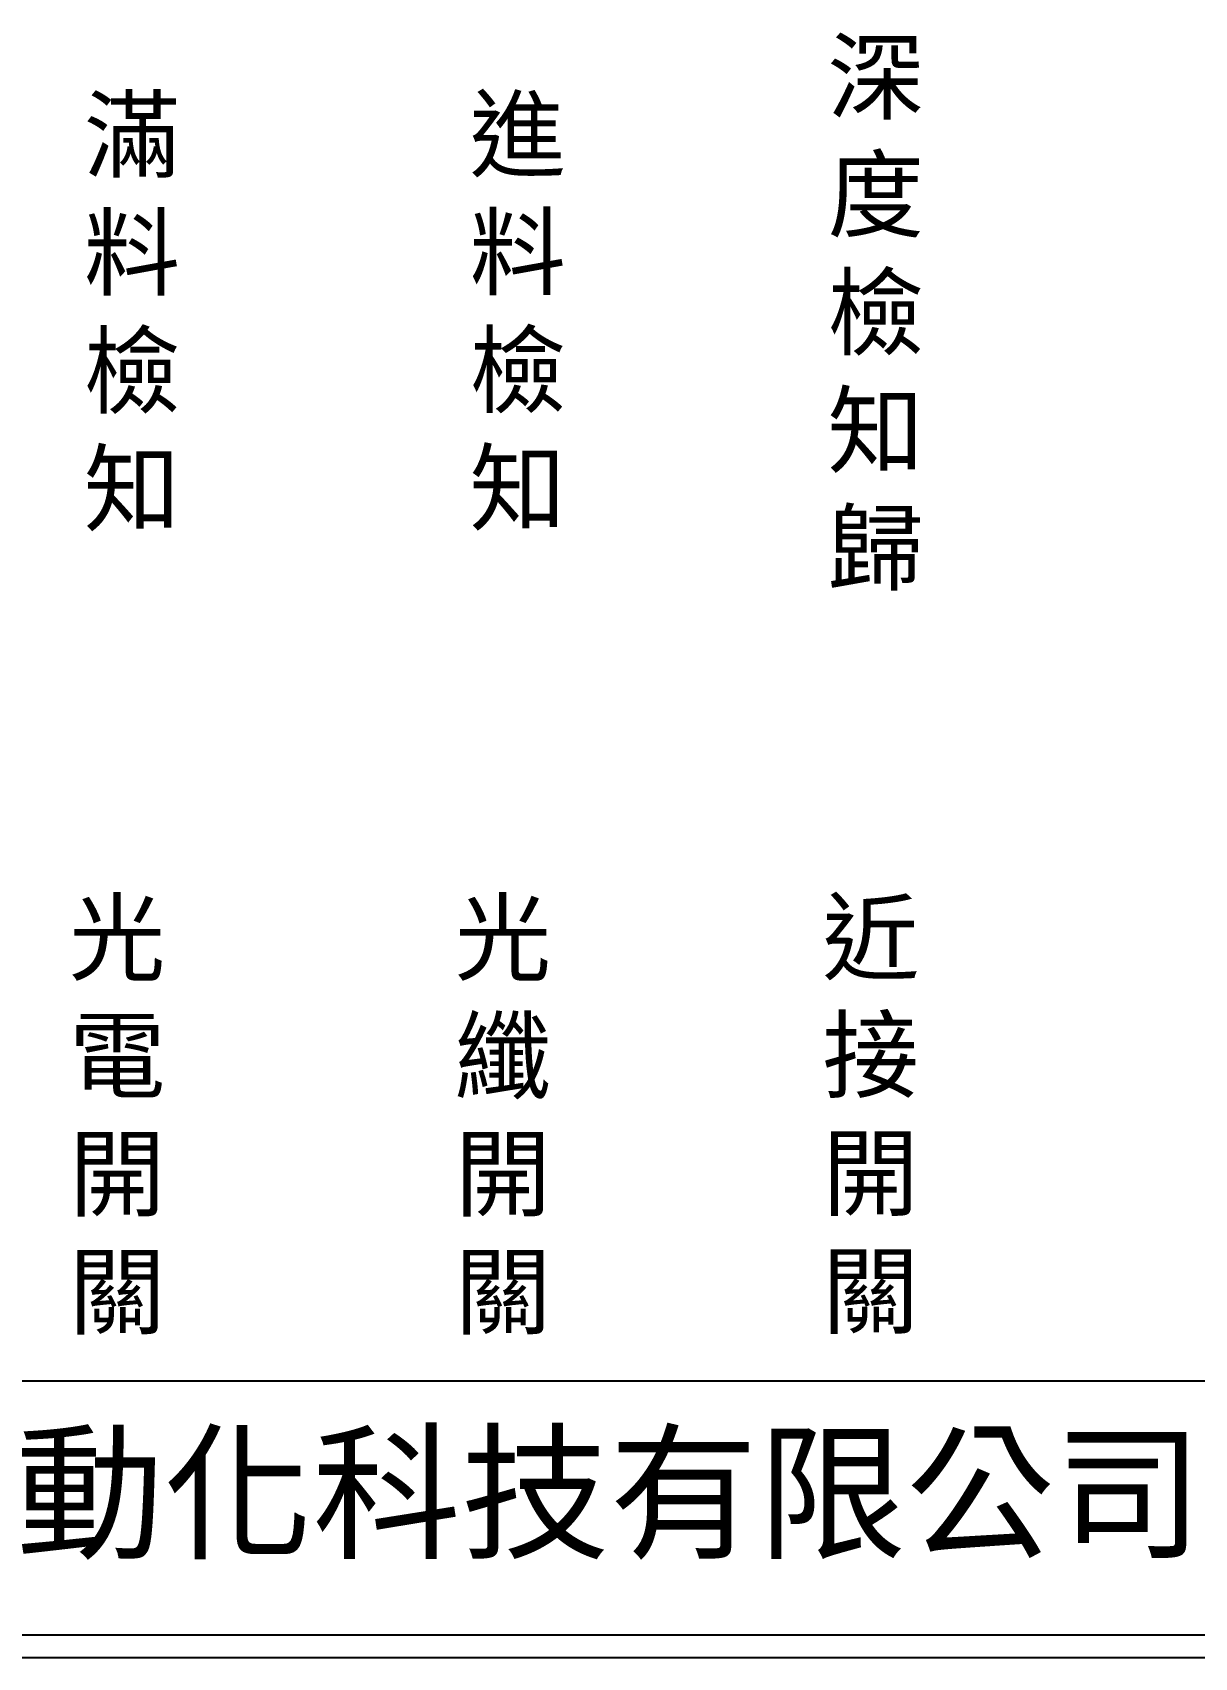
# Model space of a CAD drawing. Extents: x 275 to 562, y 265 to 469.
# Drawn here: x 339 to 403.1, y 264.9 to 354.6 of the extents above; entities that cross this region are included whole.
import ezdxf

# ---------------------------------------------------------------- set-up
doc = ezdxf.new("R2010")
doc.units = 0
doc.layers.add('圖框層', color=7, linetype='CONTINUOUS')
doc.layers.add('標尺寸層', color=3, linetype='CONTINUOUS')
doc.styles.add('CNS', font='romanc.shx', dxfattribs={"bigfont": 'chineset.shx'})
doc.styles.add('STSL', font='kaiu.ttf')

msp = doc.modelspace()

# ---------------------------------------------------------------- linework, layer by layer
at = {"layer": '圖框層', "color": 7}
for p, q in [((276.148, 280.195), (560.648, 280.195)), ((276.148, 266.195), (560.648, 266.195)), ((274.898, 264.945), (561.898, 264.945))]:
    msp.add_line(p, q, dxfattribs=at)

# ---------------------------------------------------------------- texts
at = {"layer": '圖框層', "color": 4, "style": 'STSL'}
msp.add_text('泓陞自動化科技有限公司', height=6, dxfattribs=at).set_placement((313.501, 271.022))
at = {"layer": '標尺寸層', "color": 7, "char_height": 3.9, "width": 4.96081, "attachment_point": 5, "style": 'CNS'}
for s, insert in [('{\\fDFKai-SB|b0|i0|c136|p65;深度檢知\\P歸}', (385.477, 338.918)), ('{\\fDFKai-SB|b0|i0|c136|p65;滿料檢知}', (344.464, 338.951)), ('{\\fDFKai-SB|b0|i0|c136|p65;進料檢知}', (365.738, 338.985)), ('{\\fDFKai-SB|b0|i0|c136|p65;光電開關}', (343.653, 294.665)), ('{\\fDFKai-SB|b0|i0|c136|p65;光纖開關}', (364.927, 294.665)), ('{\\fDFKai-SB|b0|i0|c136|p65;近接開關}', (385.201, 294.699))]:
    msp.add_mtext(s, dxfattribs=dict(at, insert=insert))

doc.saveas('drawing.dxf')
